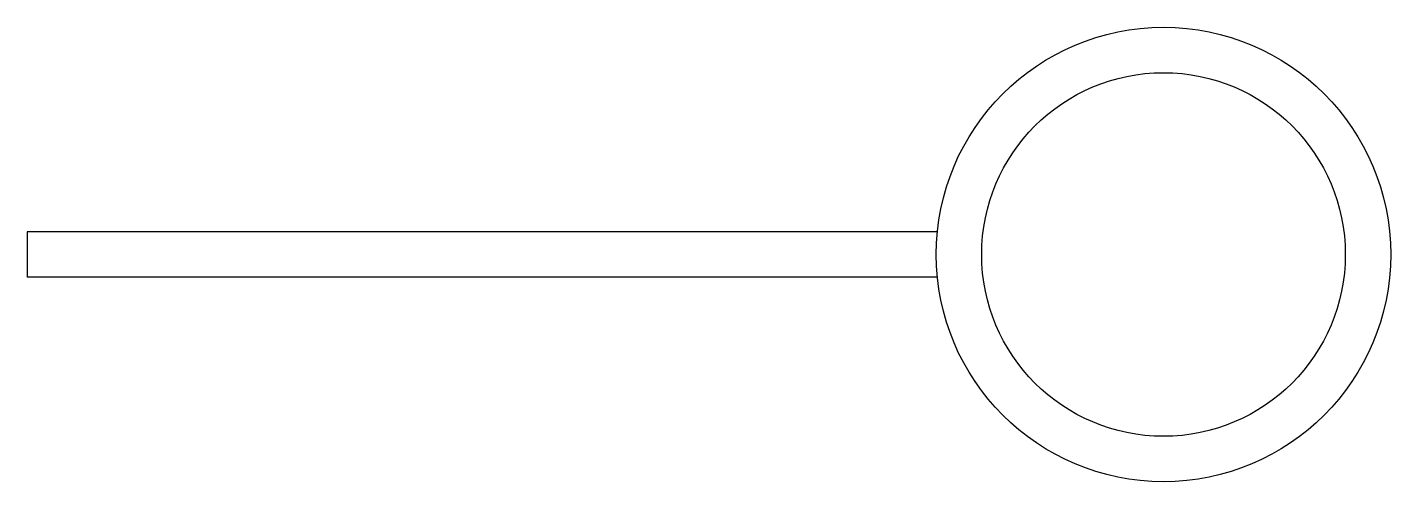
# Model space of a CAD drawing. Extents: x 444.9 to 504.9, y -180.8 to -160.8.
import ezdxf

# ---------------------------------------------------------------- set-up
doc = ezdxf.new("R2010")
doc.units = 0
doc.header["$LTSCALE"] = 200
doc.header["$MEASUREMENT"] = 0
doc.layers.add('PECAS', color=2, linetype='CONTINUOUS')

msp = doc.modelspace()

# ---------------------------------------------------------------- linework, layer by layer
at = {"layer": 'PECAS', "color": 2}
for p, q in [((484.971, -169.775), (444.921, -169.775)), ((444.921, -169.775), (444.921, -171.775)), ((484.971, -171.775), (444.921, -171.775))]:
    msp.add_line(p, q, dxfattribs=at)
for radius in [10, 8]:
    msp.add_circle((494.921, -170.775), radius, dxfattribs=at)

doc.saveas('drawing.dxf')
